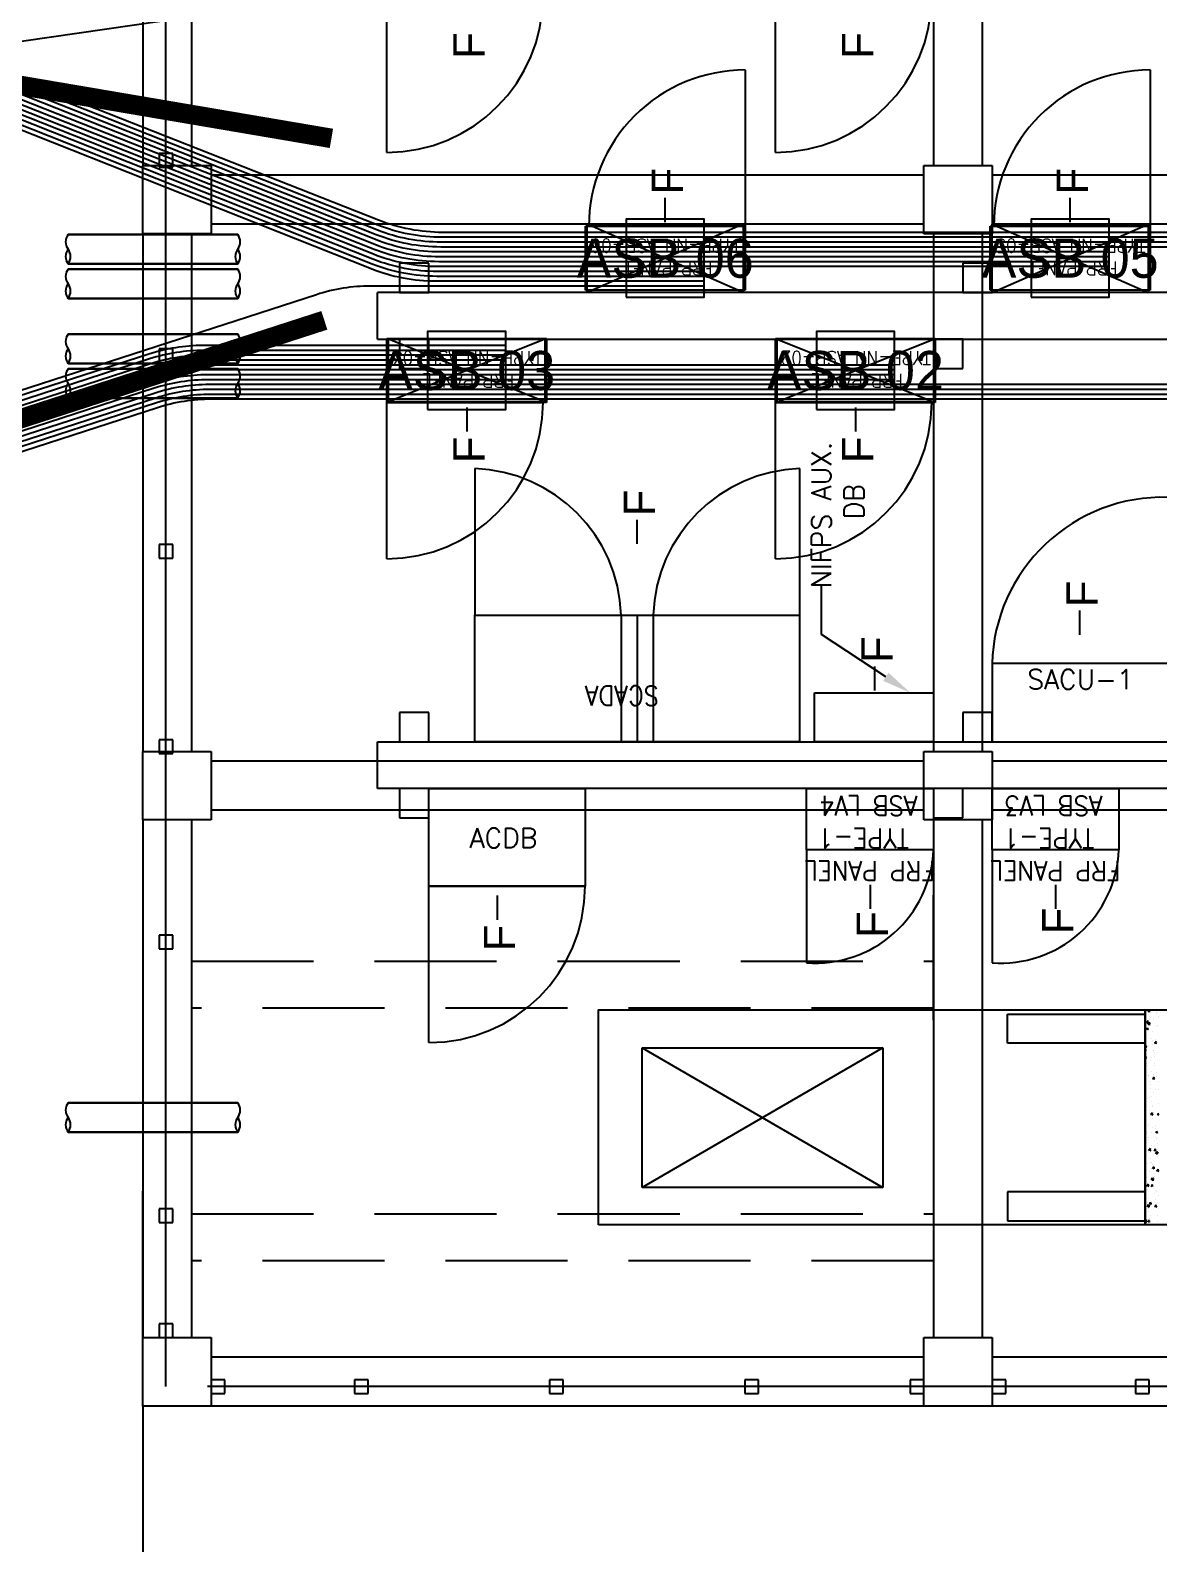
# Model space of a CAD drawing. Header units: metres. Extents: x 532250 to 532639, y 2674174 to 2674494.
# Drawn here: x 532432.45 to 532438.23, y 2674361.14 to 2674368.89 of the extents above; entities that cross this region are included whole.
import ezdxf
from ezdxf.enums import TextEntityAlignment as Align

# ---------------------------------------------------------------- set-up
doc = ezdxf.new("R2010")
doc.units = ezdxf.units.M
doc.header["$MEASUREMENT"] = 0
for name, pattern in [('DASHED', [0.75, 0.5, -0.25]), ('DASHED2', [0.375, 0.25, -0.125]), ('HIDDEN', [0.375, 0.25, -0.125]), ('PHANTOM', [63.5, 31.75, -6.35, 6.35, -6.35, 6.35, -6.35])]:
    doc.linetypes.add(name, pattern=pattern)
for name, color, linetype in [('1', 5, 'Continuous'), ('Excavation', 7, 'Continuous'), ('IDT', 7, 'Continuous'), ('LT Cable(AG) INV to LT Panel BL-03', 2, 'Continuous')]:
    doc.layers.add(name, color=color, linetype=linetype)
doc.styles.add('Arial', font='arial.ttf')
doc.styles.add('RomanS', font='romans.shx')
doc.styles.get("Standard").update_dxf_attribs({"font": 'Adani Regular.ttf'})
doc.linetypes.add('FOUNDATION LAYOUT$0$FENCELINE1', pattern='A,6.35,-2.54,[133,ltypeshp.shx,S=2.54,R=0,X=-2.54,Y=0],-2.54,25.4', length=36.83)

# ---------------------------------------------------------------- blocks, each defined once
blk = doc.blocks.new('ASB')
at = {"layer": '1', "color": 5}
blk.add_lwpolyline([(-0.2, -0.2), (0.2, -0.2), (0.2, 0.2), (-0.2, 0.2)], close=True, dxfattribs=at)
at = {"layer": '1', "color": 7}
blk.add_attdef('ID', text='', height=0.2, dxfattribs=at).set_placement((0, 0), align=Align.MIDDLE_CENTER)
blk = doc.blocks.new('IDT')
at = {"layer": 'IDT', "color": 8}
for p, q in [((25.902, 18.4101), (29.552, 18.4101)), ((29.552, 18.0601), (29.552, 18.4101)), ((29.552, 18.4101), (29.902, 18.4101)), ((29.902, 18.4101), (29.902, 18.0601)), ((29.902, 18.4101), (33.552, 18.4101)), ((33.552, 18.0601), (33.552, 18.4101)), ((33.552, 18.4101), (33.902, 18.4101)), ((33.902, 18.4101), (33.902, 18.0601)), ((28.7481, 18.3453), (28.7481, 18.2753)), ((28.8181, 18.3453), (28.7481, 18.3453)), ((28.8181, 18.2753), (28.8181, 18.3453)), ((29.4822, 18.3453), (29.4822, 18.2753)), ((29.5522, 18.3453), (29.4822, 18.3453)), ((29.5522, 18.2753), (29.5522, 18.3453)), ((29.902, 18.3453), (29.902, 18.2753)), ((29.972, 18.3453), (29.902, 18.3453)), ((29.972, 18.2753), (29.972, 18.3453)), ((30.7481, 18.3453), (30.7481, 18.2753)), ((30.8181, 18.3453), (30.7481, 18.3453)), ((30.8181, 18.2753), (30.8181, 18.3453)), ((31.7481, 18.3453), (31.7481, 18.2753)), ((31.8181, 18.3453), (31.7481, 18.3453)), ((31.8181, 18.2753), (31.8181, 18.3453)), ((32.7481, 18.3453), (32.7481, 18.2753)), ((32.8181, 18.3453), (32.7481, 18.3453)), ((32.8181, 18.2753), (32.8181, 18.3453)), ((33.482, 18.3453), (33.482, 18.2753)), ((33.552, 18.3453), (33.482, 18.3453)), ((33.552, 18.2753), (33.552, 18.3453)), ((28.7481, 18.2753), (28.8181, 18.2753)), ((29.4822, 18.2753), (29.5522, 18.2753)), ((29.902, 18.2753), (29.972, 18.2753)), ((30.7481, 18.2753), (30.8181, 18.2753)), ((31.7481, 18.2753), (31.8181, 18.2753)), ((32.7481, 18.2753), (32.8181, 18.2753)), ((33.482, 18.2753), (33.552, 18.2753)), ((25.902, 18.1601), (29.552, 18.1601)), ((29.902, 18.1601), (33.552, 18.1601)), ((29.902, 18.0601), (29.552, 18.0601)), ((29.602, 15.4101), (29.602, 18.0601)), ((29.852, 15.4101), (29.852, 18.0601)), ((33.902, 18.0601), (33.552, 18.0601)), ((33.652, 15.4101), (33.652, 18.0601)), ((33.7481, 18.0601), (33.7481, 17.9901)), ((33.8181, 18.0601), (33.7481, 18.0601)), ((33.8181, 17.9901), (33.8181, 18.0601)), ((33.902, 15.4101), (33.902, 18.0601)), ((33.7481, 17.9901), (33.8181, 17.9901)), ((27.267, 17.4829), (28.767, 17.4829)), ((28.767, 17.4829), (28.767, 16.3829)), ((33.7481, 17.4703), (33.7481, 17.4003)), ((33.8181, 17.4703), (33.7481, 17.4703)), ((33.8181, 17.4003), (33.8181, 17.4703)), ((33.7481, 17.4003), (33.8181, 17.4003)), ((30.1117, 16.5771), (30.1117, 17.2916)), ((30.1117, 17.2916), (31.3439, 17.2916)), ((31.3439, 16.5771), (30.1117, 17.2916)), ((30.1117, 16.5771), (31.3439, 17.2916)), ((31.3439, 17.2916), (31.3439, 16.5771)), ((31.3439, 16.5771), (30.1117, 16.5771)), ((29.852, 16.4349), (29.852, 15.7954)), ((28.767, 16.3829), (27.267, 16.3829)), ((33.652, 16.1329), (33.652, 16.1329)), ((33.7481, 16.0703), (33.7481, 16.0003)), ((33.8181, 16.0703), (33.7481, 16.0703)), ((33.8181, 16.0003), (33.8181, 16.0703)), ((33.7481, 16.0003), (33.8181, 16.0003)), ((25.902, 15.3601), (29.552, 15.3601)), ((29.552, 15.0601), (29.552, 15.4101)), ((29.552, 15.4101), (29.902, 15.4101)), ((29.702, 15.3997), (29.702, 15.2497)), ((29.852, 15.3997), (29.702, 15.3997)), ((29.852, 15.2497), (29.852, 15.3997)), ((29.902, 15.4101), (29.902, 15.0601)), ((29.902, 15.3601), (33.552, 15.3601)), ((32.4369, 15.3997), (32.4369, 15.2497)), ((32.5869, 15.3997), (32.4369, 15.3997)), ((32.5869, 15.2497), (32.5869, 15.3997)), ((33.552, 15.0601), (33.552, 15.4101)), ((33.552, 15.4101), (33.902, 15.4101)), ((33.902, 15.4101), (33.902, 15.0601)), ((26.802, 15.2497), (32.6992, 15.2497)), ((29.702, 15.2497), (29.852, 15.2497)), ((32.4369, 15.2497), (32.5869, 15.2497)), ((32.6992, 15.2497), (32.6992, 15.0097)), ((25.902, 15.1101), (29.552, 15.1101)), ((29.902, 15.1101), (33.552, 15.1101)), ((29.902, 15.0601), (29.552, 15.0601)), ((29.602, 12.4101), (29.602, 15.0601)), ((29.852, 12.4101), (29.852, 15.0601)), ((33.902, 15.0601), (33.552, 15.0601)), ((33.652, 12.4101), (33.652, 15.0601)), ((33.7481, 15.0703), (33.7481, 15.0003)), ((33.8181, 15.0703), (33.7481, 15.0703)), ((33.8181, 15.0003), (33.8181, 15.0703)), ((33.902, 12.4101), (33.902, 15.0601)), ((32.6992, 15.0097), (26.802, 15.0097)), ((29.552, 15.0097), (29.552, 14.8597)), ((29.702, 15.0097), (29.552, 15.0097)), ((29.702, 14.8597), (29.702, 15.0097)), ((31.2873, 14.3618), (31.2873, 15.0097)), ((31.3698, 14.3618), (31.3698, 15.0097)), ((31.4523, 14.3618), (31.4523, 15.0097)), ((32.4369, 15.0097), (32.4369, 14.8597)), ((32.5869, 15.0097), (32.4369, 15.0097)), ((32.5869, 14.8597), (32.5869, 15.0097)), ((33.7481, 15.0003), (33.8181, 15.0003)), ((29.552, 14.8597), (29.702, 14.8597)), ((32.4369, 14.8597), (32.5869, 14.8597)), ((33.7481, 14.0703), (33.7481, 14.0003)), ((33.8181, 14.0703), (33.7481, 14.0703)), ((33.8181, 14.0003), (33.8181, 14.0703)), ((33.7481, 14.0003), (33.8181, 14.0003)), ((29.843, 13.2732), (30.661, 13.2732)), ((29.843, 12.9462), (29.843, 13.2732)), ((29.852, 12.9497), (29.852, 13.2697)), ((29.852, 13.2697), (30.652, 13.2697)), ((30.652, 13.2697), (29.852, 12.9497)), ((30.652, 12.9497), (29.852, 13.2697)), ((30.652, 13.2697), (30.652, 12.9497)), ((30.661, 13.2732), (30.661, 12.9462)), ((31.8339, 13.2732), (32.6519, 13.2732)), ((31.8339, 12.9462), (31.8339, 13.2732)), ((31.8429, 12.9497), (31.8429, 13.2697)), ((31.8429, 13.2697), (32.6429, 13.2697)), ((31.8429, 12.9497), (32.6429, 13.2697)), ((31.8429, 13.2697), (32.6429, 12.9497)), ((32.6429, 13.2697), (32.6429, 12.9497)), ((32.6519, 13.2732), (32.6519, 12.9462)), ((29.702, 13.0997), (29.702, 12.9497)), ((29.852, 13.0997), (29.702, 13.0997)), ((29.852, 12.9497), (29.852, 13.0997)), ((32.4369, 13.0997), (32.4369, 12.9497)), ((32.5869, 13.0997), (32.4369, 13.0997)), ((32.5869, 12.9497), (32.5869, 13.0997)), ((33.7481, 13.0685), (33.7481, 12.9985)), ((33.8181, 13.0685), (33.7481, 13.0685)), ((33.8181, 12.9985), (33.8181, 13.0685)), ((32.6992, 12.9497), (26.802, 12.9497)), ((29.702, 12.9497), (29.852, 12.9497)), ((30.661, 12.9462), (29.843, 12.9462)), ((30.652, 12.9497), (29.852, 12.9497)), ((32.6519, 12.9462), (31.8339, 12.9462)), ((32.6429, 12.9497), (31.8429, 12.9497)), ((32.4369, 12.9497), (32.5869, 12.9497)), ((32.6993, 12.9497), (32.6993, 12.7097)), ((33.7481, 12.9985), (33.8181, 12.9985)), ((26.802, 12.7097), (32.6992, 12.7097)), ((28.752, 12.3601), (28.752, 12.7097)), ((28.752, 12.7097), (29.552, 12.7097)), ((29.552, 12.7097), (28.752, 12.3601)), ((29.552, 12.3601), (28.752, 12.7097)), ((29.552, 12.7097), (29.552, 12.3601)), ((29.552, 12.7097), (29.552, 12.5597)), ((29.702, 12.7097), (29.552, 12.7097)), ((29.702, 12.5597), (29.702, 12.7097)), ((30.826, 12.3601), (30.826, 12.7097)), ((30.826, 12.7097), (31.626, 12.7097)), ((30.826, 12.3601), (31.626, 12.7097)), ((30.826, 12.7097), (31.626, 12.3601)), ((31.626, 12.7097), (31.626, 12.3601)), ((32.4369, 12.7097), (32.4369, 12.5597)), ((32.5869, 12.7097), (32.4369, 12.7097)), ((32.5869, 12.5597), (32.5869, 12.7097)), ((28.743, 12.6984), (29.561, 12.6984)), ((28.743, 12.3714), (28.743, 12.6984)), ((29.561, 12.6984), (29.561, 12.3714)), ((30.817, 12.6984), (31.635, 12.6984)), ((30.817, 12.3714), (30.817, 12.6984)), ((31.635, 12.6984), (31.635, 12.3714)), ((29.552, 12.5597), (29.702, 12.5597)), ((32.4369, 12.5597), (32.5869, 12.5597)), ((29.552, 12.0601), (29.552, 12.4101)), ((29.552, 12.4101), (29.902, 12.4101)), ((29.902, 12.4101), (29.902, 12.0601)), ((33.552, 12.0601), (33.552, 12.4101)), ((33.552, 12.4101), (33.902, 12.4101)), ((33.902, 12.4101), (33.902, 12.0601)), ((25.902, 12.3601), (29.552, 12.3601)), ((29.561, 12.3714), (28.743, 12.3714)), ((29.552, 12.3601), (28.752, 12.3601)), ((29.902, 12.3601), (33.552, 12.3601)), ((31.635, 12.3714), (30.817, 12.3714)), ((31.626, 12.3601), (30.826, 12.3601)), ((25.902, 12.1101), (29.552, 12.1101)), ((29.902, 12.1101), (33.552, 12.1101)), ((29.902, 12.0601), (29.552, 12.0601)), ((29.602, 9.4101), (29.602, 12.0601)), ((29.852, 9.4101), (29.852, 12.0601)), ((33.902, 12.0601), (33.552, 12.0601)), ((33.652, 9.4101), (33.652, 12.0601)), ((33.7481, 12.0685), (33.7481, 11.9985)), ((33.8181, 12.0685), (33.7481, 12.0685)), ((33.8181, 11.9985), (33.8181, 12.0685)), ((33.902, 9.4101), (33.902, 12.0601)), ((33.7481, 11.9985), (33.8181, 11.9985))]:
    blk.add_line(p, q, dxfattribs=at)
at = {"layer": 'IDT', "color": 8, "linetype": 'DASHED2', "ltscale": 5}
for p, q in [((32.802, 18.4101), (33.902, 18.4101)), ((33.902, 18.4101), (33.902, 17.3101))]:
    blk.add_line(p, q, dxfattribs=at)
at = {"layer": 'IDT', "color": 8, "linetype": 'PHANTOM', "ltscale": 0.25}
for p, q in [((25.6331, 18.3103), (33.7831, 18.3103)), ((33.7831, 18.3103), (33.7831, 9.1603))]:
    blk.add_line(p, q, dxfattribs=at)
at = {"layer": 'IDT', "color": 8, "linetype": 'HIDDEN', "ltscale": 2.5}
for p, q in [((29.852, 17.6665), (33.652, 17.6665)), ((33.652, 17.4265), (29.852, 17.4265)), ((29.852, 16.3729), (33.652, 16.3729)), ((33.652, 16.1329), (29.852, 16.1329))]:
    blk.add_line(p, q, dxfattribs=at)
at = {"layer": 'IDT', "color": 8, "linetype": 'Continuous'}
for p, q in [((28.7028, 17.435), (28.7028, 17.435)), ((28.7046, 17.467), (28.7046, 17.467)), ((28.7388, 17.4334), (28.7388, 17.4334)), ((28.7423, 17.4815), (28.7423, 17.4815)), ((28.7461, 17.469), (28.7454, 17.4614)), ((28.7454, 17.4616), (28.7533, 17.463)), ((28.7461, 17.469), (28.7534, 17.4629)), ((28.7465, 17.4497), (28.7465, 17.4497)), ((28.755, 17.4827), (28.755, 17.4827)), ((28.759, 17.4541), (28.759, 17.4541)), ((28.7641, 17.4682), (28.7599, 17.4619)), ((28.7599, 17.4619), (28.767, 17.4595)), ((28.7642, 17.4682), (28.767, 17.4608)), ((28.7017, 17.3992), (28.7017, 17.3992)), ((28.7046, 17.3708), (28.7046, 17.3708)), ((28.713, 17.3924), (28.7088, 17.3861)), ((28.7088, 17.3861), (28.7164, 17.3835)), ((28.7131, 17.3924), (28.7165, 17.3835)), ((28.7133, 17.3548), (28.7133, 17.3548)), ((28.7381, 17.3779), (28.7374, 17.3703)), ((28.7374, 17.3705), (28.7454, 17.3719)), ((28.7381, 17.3779), (28.7454, 17.3718)), ((28.7454, 17.3815), (28.7575, 17.3829)), ((28.7472, 17.3928), (28.7455, 17.3815)), ((28.7469, 17.3692), (28.7469, 17.3692)), ((28.7472, 17.3928), (28.7575, 17.3829)), ((28.7521, 17.4149), (28.7521, 17.4149)), ((28.7528, 17.4016), (28.7528, 17.4016)), ((28.7663, 17.3739), (28.7663, 17.3739)), ((28.6989, 17.3314), (28.6989, 17.3314)), ((28.7087, 17.3112), (28.7087, 17.3112)), ((28.7141, 17.3048), (28.7141, 17.3048)), ((28.7175, 17.323), (28.7175, 17.323)), ((28.7294, 17.2794), (28.7374, 17.2808)), ((28.7301, 17.2868), (28.7295, 17.2792)), ((28.7301, 17.2868), (28.7374, 17.2807)), ((28.7464, 17.2793), (28.7464, 17.2793)), ((28.7492, 17.3471), (28.7492, 17.3471)), ((28.754, 17.2857), (28.7497, 17.2794)), ((28.7497, 17.2794), (28.7574, 17.2768)), ((28.754, 17.2857), (28.7574, 17.2768)), ((28.7564, 17.3032), (28.7564, 17.3032)), ((28.7634, 17.3214), (28.7634, 17.3214)), ((28.7634, 17.3061), (28.7634, 17.3061)), ((28.7028, 17.2099), (28.6986, 17.2036)), ((28.6986, 17.2036), (28.7063, 17.201)), ((28.7029, 17.2099), (28.7063, 17.201)), ((28.7214, 17.2371), (28.7214, 17.2371)), ((28.7231, 17.2396), (28.7231, 17.2396)), ((28.7238, 17.2749), (28.7238, 17.2749)), ((28.7244, 17.246), (28.7365, 17.2474)), ((28.7262, 17.2573), (28.7245, 17.246)), ((28.7262, 17.2572), (28.7365, 17.2473)), ((28.7435, 17.2115), (28.7435, 17.2115)), ((28.7606, 17.2383), (28.7606, 17.2383)), ((28.7653, 17.238), (28.7653, 17.238)), ((28.7052, 17.1217), (28.7034, 17.1104)), ((28.7051, 17.1217), (28.7155, 17.1118)), ((28.7062, 17.1326), (28.7062, 17.1326)), ((28.7222, 17.1957), (28.7215, 17.1881)), ((28.7215, 17.1883), (28.7294, 17.1898)), ((28.7222, 17.1957), (28.7295, 17.1896)), ((28.7312, 17.1754), (28.7312, 17.1754)), ((28.7341, 17.1631), (28.7341, 17.1631)), ((28.7344, 17.1947), (28.7344, 17.1947)), ((28.7386, 17.1629), (28.7386, 17.1629)), ((28.7407, 17.1438), (28.7407, 17.1438)), ((28.7577, 17.1705), (28.7577, 17.1705)), ((28.6984, 17.111), (28.6984, 17.111)), ((28.7034, 17.1104), (28.7155, 17.1118)), ((28.7054, 17.068), (28.7054, 17.068)), ((28.7074, 17.0458), (28.7074, 17.0458)), ((28.7142, 17.1046), (28.7135, 17.097)), ((28.7135, 17.0972), (28.7215, 17.0987)), ((28.7142, 17.1046), (28.7215, 17.0985)), ((28.7189, 17.0586), (28.7189, 17.0586)), ((28.7378, 17.076), (28.7378, 17.076)), ((28.7438, 17.1032), (28.7395, 17.0969)), ((28.7395, 17.0969), (28.7472, 17.0943)), ((28.7407, 17.1095), (28.7407, 17.1095)), ((28.7439, 17.1032), (28.7473, 17.0943)), ((28.7449, 17.1148), (28.7449, 17.1148)), ((28.7468, 17.089), (28.7468, 17.089)), ((28.7497, 17.0443), (28.7497, 17.0443)), ((28.7548, 17.1027), (28.7548, 17.1027)), ((28.7062, 17.0135), (28.7055, 17.006)), ((28.7055, 17.0061), (28.7135, 17.0076)), ((28.7062, 17.0135), (28.7135, 17.0074)), ((28.7096, 17.0362), (28.7096, 17.0362)), ((28.7155, 16.9817), (28.7155, 16.9817)), ((28.7159, 16.9881), (28.7159, 16.9881)), ((28.7316, 16.9845), (28.7316, 16.9845)), ((28.7349, 17.0082), (28.7349, 17.0082)), ((28.7491, 16.9671), (28.7491, 16.9671)), ((28.752, 17.0349), (28.752, 17.0349)), ((28.7555, 17.0346), (28.7555, 17.0346)), ((28.7578, 16.9801), (28.7578, 16.9801)), ((28.7595, 17.0149), (28.7595, 17.0149)), ((28.7597, 17.0028), (28.7597, 17.0028)), ((28.6976, 16.915), (28.7055, 16.9165)), ((28.6982, 16.9225), (28.7055, 16.9163)), ((28.725, 16.9157), (28.725, 16.9157)), ((28.7265, 16.9079), (28.7265, 16.9079)), ((28.7336, 16.9207), (28.7294, 16.9144)), ((28.7294, 16.9144), (28.737, 16.9118)), ((28.7321, 16.9404), (28.7321, 16.9404)), ((28.7337, 16.9207), (28.7371, 16.9118)), ((28.7443, 16.9104), (28.7443, 16.9104)), ((28.7463, 16.8993), (28.7463, 16.8993)), ((28.766, 16.9547), (28.766, 16.9547)), ((28.6999, 16.8619), (28.6999, 16.8619)), ((28.7292, 16.8726), (28.7292, 16.8726)), ((28.7306, 16.8761), (28.7306, 16.8761)), ((28.734, 16.8505), (28.734, 16.8505)), ((28.737, 16.828), (28.737, 16.828)), ((28.7434, 16.8316), (28.7434, 16.8316)), ((28.7571, 16.8364), (28.7571, 16.8364)), ((28.6998, 16.7879), (28.6998, 16.7879)), ((28.7016, 16.7494), (28.7016, 16.7494)), ((28.7126, 16.7879), (28.7126, 16.7879)), ((28.7235, 16.7382), (28.7192, 16.7318)), ((28.7235, 16.7381), (28.7269, 16.7292)), ((28.7235, 16.737), (28.7235, 16.737)), ((28.7263, 16.8048), (28.7263, 16.8048)), ((28.7405, 16.7638), (28.7405, 16.7638)), ((28.7421, 16.7863), (28.7421, 16.7863)), ((28.7475, 16.7478), (28.7475, 16.7478)), ((28.708, 16.7013), (28.708, 16.7013)), ((28.7094, 16.7219), (28.7094, 16.7219)), ((28.7183, 16.6567), (28.7183, 16.6567)), ((28.7192, 16.7318), (28.7269, 16.7293)), ((28.7206, 16.6692), (28.7206, 16.6692)), ((28.7253, 16.7138), (28.7253, 16.7138)), ((28.7377, 16.696), (28.7377, 16.696)), ((28.7516, 16.7204), (28.7516, 16.7204)), ((28.7517, 16.716), (28.7517, 16.716)), ((28.758, 16.6679), (28.758, 16.6679)), ((28.7177, 16.6014), (28.7177, 16.6014)), ((28.7185, 16.6211), (28.7185, 16.6211)), ((28.7227, 16.5893), (28.7227, 16.5893)), ((28.7264, 16.5926), (28.7264, 16.5926)), ((28.7348, 16.6282), (28.7348, 16.6282)), ((28.738, 16.6397), (28.738, 16.6397)), ((28.7644, 16.6315), (28.7602, 16.6251)), ((28.7602, 16.6251), (28.767, 16.6228)), ((28.7606, 16.6552), (28.7606, 16.6552)), ((28.764, 16.5851), (28.767, 16.5855)), ((28.7658, 16.5964), (28.7641, 16.5851)), ((28.7645, 16.6314), (28.767, 16.6248)), ((28.7658, 16.5964), (28.767, 16.5952)), ((28.7133, 16.5556), (28.709, 16.5493)), ((28.709, 16.5493), (28.7167, 16.5468)), ((28.7133, 16.5556), (28.7168, 16.5467)), ((28.7149, 16.5336), (28.7149, 16.5336)), ((28.729, 16.5412), (28.729, 16.5412)), ((28.7319, 16.5604), (28.7319, 16.5604)), ((28.7359, 16.5266), (28.7359, 16.5266)), ((28.7508, 16.5657), (28.7508, 16.5657)), ((28.7619, 16.5757), (28.7612, 16.5681)), ((28.7612, 16.5683), (28.767, 16.5693)), ((28.7619, 16.5757), (28.767, 16.5714)), ((28.7026, 16.4629), (28.7026, 16.4629)), ((28.712, 16.4658), (28.712, 16.4658)), ((28.7262, 16.4248), (28.7262, 16.4248)), ((28.7291, 16.4926), (28.7291, 16.4926)), ((28.7396, 16.461), (28.7396, 16.461)), ((28.743, 16.4496), (28.7551, 16.451)), ((28.7448, 16.4609), (28.7431, 16.4496)), ((28.7438, 16.4292), (28.7438, 16.4292)), ((28.7448, 16.4608), (28.7551, 16.4509)), ((28.7449, 16.4614), (28.7449, 16.4614)), ((28.7543, 16.4489), (28.75, 16.4426)), ((28.75, 16.4426), (28.7577, 16.44)), ((28.7532, 16.4772), (28.7612, 16.4786)), ((28.7539, 16.4846), (28.7533, 16.477)), ((28.7539, 16.4846), (28.7612, 16.4785)), ((28.7543, 16.4489), (28.7577, 16.44)), ((28.7635, 16.4916), (28.7635, 16.4916)), ((28.7, 16.4145), (28.7, 16.4145)), ((28.7004, 16.4228), (28.7004, 16.4228)), ((28.7091, 16.398), (28.7091, 16.398)), ((28.7107, 16.3988), (28.7107, 16.3988)), ((28.746, 16.3935), (28.7453, 16.3859)), ((28.7453, 16.3861), (28.7532, 16.3876)), ((28.746, 16.3935), (28.7533, 16.3874)), ((28.7501, 16.3811), (28.7501, 16.3811)), ((28.753, 16.3973), (28.753, 16.3973))]:
    blk.add_line(p, q, dxfattribs=at)
at = {"layer": 'IDT', "color": 7}
for p, q in [((29.4722, 17.4629), (28.767, 17.4629)), ((28.767, 17.4629), (28.767, 17.3133)), ((29.4722, 17.3133), (29.4722, 17.4629)), ((28.767, 17.3133), (29.4722, 17.3133)), ((28.767, 16.4038), (28.767, 16.5533)), ((28.767, 16.5533), (29.4722, 16.5533)), ((29.4722, 16.5533), (29.4722, 16.4038)), ((29.4722, 16.4038), (28.767, 16.4038)), ((32.0863, 15.8484), (32.0863, 15.9209)), ((29.227, 15.7932), (29.227, 15.8658)), ((30.177, 15.7932), (30.177, 15.8657)), ((32.0863, 15.7973), (32.0863, 15.8484)), ((29.227, 15.7421), (29.227, 15.7932)), ((30.177, 15.7421), (30.177, 15.7932)), ((31.6365, 15.7486), (32.4369, 15.7497)), ((31.6365, 15.2497), (31.6365, 15.7486)), ((32.4369, 15.7497), (32.4369, 15.2497)), ((28.902, 15.5637), (29.552, 15.5637)), ((28.902, 15.2497), (28.902, 15.5637)), ((29.552, 15.5637), (29.552, 15.2497)), ((29.852, 15.5637), (30.502, 15.5637)), ((29.852, 15.2497), (29.852, 15.5637)), ((30.502, 15.5637), (30.502, 15.2497)), ((29.552, 15.2497), (28.902, 15.2497)), ((30.502, 15.2497), (29.852, 15.2497)), ((32.4369, 15.2497), (31.6365, 15.2497)), ((29.552, 15.0097), (28.652, 15.0097)), ((29.552, 14.6097), (29.552, 15.0097)), ((29.852, 15.0097), (30.462, 15.0097)), ((29.852, 14.7597), (29.852, 15.0097)), ((30.462, 15.0097), (30.462, 14.7597)), ((30.5375, 15.0097), (32.202, 15.0097)), ((30.5375, 14.3618), (30.5375, 15.0097)), ((32.202, 15.0097), (32.202, 14.3618)), ((30.462, 14.7597), (29.852, 14.7597)), ((30.1529, 14.748), (30.1529, 14.6969)), ((30.1529, 14.6969), (30.1529, 14.6243)), ((28.652, 14.6097), (29.552, 14.6097)), ((29.102, 14.4621), (29.102, 14.4109)), ((29.102, 14.4109), (29.102, 14.3384)), ((32.202, 14.3618), (30.5375, 14.3618)), ((31.3698, 13.9969), (31.3698, 13.9457)), ((31.3698, 13.9457), (31.3698, 13.8732)), ((30.252, 13.3493), (30.252, 13.4218)), ((32.2429, 13.3493), (32.2429, 13.4218)), ((30.252, 13.2982), (30.252, 13.3493)), ((32.2429, 13.2982), (32.2429, 13.3493)), ((29.843, 13.2732), (30.661, 13.2732)), ((29.843, 12.9462), (29.843, 13.2732)), ((30.661, 13.2732), (30.661, 12.9462)), ((31.8339, 13.2732), (32.6519, 13.2732)), ((31.8339, 12.9462), (31.8339, 13.2732)), ((32.6519, 13.2732), (32.6519, 12.9462)), ((30.661, 12.9462), (29.843, 12.9462)), ((32.6519, 12.9462), (31.8339, 12.9462)), ((28.743, 12.6984), (29.561, 12.6984)), ((28.743, 12.3714), (28.743, 12.6984)), ((29.561, 12.6984), (29.561, 12.3714)), ((30.817, 12.6984), (31.635, 12.6984)), ((30.817, 12.3714), (30.817, 12.6984)), ((31.635, 12.6984), (31.635, 12.3714)), ((29.561, 12.3714), (28.743, 12.3714)), ((29.152, 12.3497), (29.152, 12.2985)), ((31.635, 12.3714), (30.817, 12.3714)), ((31.226, 12.3497), (31.226, 12.2985)), ((29.152, 12.2985), (29.152, 12.226)), ((31.226, 12.2985), (31.226, 12.226))]:
    blk.add_line(p, q, dxfattribs=at)
at = {"layer": 'IDT', "color": 124}
for p, q in [((34.2845, 17.0079), (33.4155, 17.0079)), ((33.4155, 17.0079), (34.2845, 17.0079)), ((33.4155, 16.8579), (34.2845, 16.8579)), ((34.2845, 16.8579), (33.4155, 16.8579)), ((34.2845, 13.2505), (33.4155, 13.2505)), ((33.4155, 13.2505), (34.2845, 13.2505)), ((33.4155, 13.1005), (34.2845, 13.1005)), ((34.2845, 13.1005), (33.4155, 13.1005)), ((34.2845, 13.0734), (33.4155, 13.0734)), ((33.4155, 13.0734), (34.2845, 13.0734)), ((33.4155, 12.9234), (34.2845, 12.9234)), ((34.2845, 12.9234), (33.4155, 12.9234)), ((34.2845, 12.7409), (33.4155, 12.7409)), ((33.4155, 12.7409), (34.2845, 12.7409)), ((33.4155, 12.5909), (34.2845, 12.5909)), ((34.2845, 12.5909), (33.4155, 12.5909)), ((34.2845, 12.5638), (33.4155, 12.5638)), ((33.4155, 12.5638), (34.2845, 12.5638)), ((33.4155, 12.4138), (34.2845, 12.4138)), ((34.2845, 12.4138), (33.4155, 12.4138))]:
    blk.add_line(p, q, dxfattribs=at)
at = {"layer": 'IDT', "color": 8, "linetype": 'DASHED', "ltscale": 5}
for p, q in [((32.4365, 16.5497), (32.4365, 15.7497)), ((29.552, 15.5637), (29.552, 16.1417)), ((30.502, 15.5637), (30.502, 16.1417)), ((32.3927, 15.7497), (31.6365, 15.7497)), ((32.4365, 15.7497), (32.3927, 15.7497)), ((28.652, 14.6097), (29.552, 14.6097)), ((30.5375, 13.6118), (30.5375, 14.3618)), ((32.202, 13.6118), (32.202, 14.3618)), ((30.661, 14.0732), (30.661, 13.2732)), ((32.6519, 14.0732), (32.6519, 13.2732)), ((30.5375, 13.6118), (30.5375, 13.6118)), ((32.202, 13.6118), (32.202, 13.6118)), ((30.6172, 13.2732), (29.861, 13.2732)), ((30.661, 13.2732), (30.6172, 13.2732)), ((32.6081, 13.2732), (31.8519, 13.2732)), ((32.6519, 13.2732), (32.6081, 13.2732)), ((28.743, 11.5714), (28.743, 12.3714)), ((28.743, 12.3714), (28.7869, 12.3714)), ((28.7869, 12.3714), (29.543, 12.3714)), ((30.817, 11.5714), (30.817, 12.3714)), ((30.817, 12.3714), (30.8609, 12.3714)), ((30.8609, 12.3714), (31.617, 12.3714)), ((30.661, 11.9932), (30.661, 11.1932)), ((32.6519, 11.9932), (32.6519, 11.1932))]:
    blk.add_line(p, q, dxfattribs=at)
at = {"layer": 'IDT', "color": 8, "linetype": 'ByBlock', "lineweight": -2, "ltscale": 0.1}
for p, q in [((30.096, 14.6774), (30.426, 14.4611)), ((30.426, 14.4611), (30.426, 14.2072))]:
    blk.add_line(p, q, dxfattribs=at)
at = {"layer": 'IDT', "color": 7, "linetype": 'FOUNDATION LAYOUT$0$FENCELINE1', "ltscale": 0.01}
blk.add_lwpolyline([(33.902, 18.4101), (33.9018, 22.4854), (21.4107, 22.4854)], dxfattribs=at)
at = {"layer": 'IDT', "color": 8}
blk.add_lwpolyline([(31.567, 17.4829), (31.567, 16.3829), (28.767, 16.3829), (28.767, 17.4829)], close=True, dxfattribs=at)
at = {"layer": 'IDT', "color": 124}
for centre, start, end in [((33.4653, 16.9704), 143.02764, 216.97236), ((33.3657, 16.9704), 323.02764, 36.97236), ((34.3344, 16.9704), 143.02764, 216.97236), ((34.2347, 16.9704), 323.02764, 36.97236), ((33.4653, 16.8954), 143.02764, 216.97236), ((34.2347, 16.8954), 323.02764, 36.97236), ((33.4653, 13.213), 143.02764, 216.97236), ((33.3657, 13.213), 323.02764, 36.97236), ((34.3344, 13.213), 143.02764, 216.97236), ((34.2347, 13.213), 323.02764, 36.97236), ((33.4653, 13.138), 143.02764, 216.97236), ((34.2347, 13.138), 323.02764, 36.97236), ((33.4653, 13.0359), 143.02764, 216.97236), ((33.3657, 13.0359), 323.02764, 36.97236), ((34.3344, 13.0359), 143.02764, 216.97236), ((34.2347, 13.0359), 323.02764, 36.97236), ((33.4653, 12.9609), 143.02764, 216.97236), ((34.2347, 12.9609), 323.02764, 36.97236), ((33.4653, 12.7034), 143.02764, 216.97236), ((33.3657, 12.7034), 323.02764, 36.97236), ((34.3344, 12.7034), 143.02764, 216.97236), ((34.2347, 12.7034), 323.02764, 36.97236), ((33.4653, 12.6284), 143.02764, 216.97236), ((34.2347, 12.6284), 323.02764, 36.97236), ((33.4653, 12.5263), 143.02764, 216.97236), ((33.3657, 12.5263), 323.02764, 36.97236), ((34.3344, 12.5263), 143.02764, 216.97236), ((34.2347, 12.5263), 323.02764, 36.97236), ((33.4653, 12.4513), 143.02764, 216.97236), ((34.2347, 12.4513), 323.02764, 36.97236)]:
    blk.add_arc(centre, 0.0624, start, end, dxfattribs=at)
at = {"layer": 'IDT', "color": 8, "linetype": 'DASHED', "ltscale": 5}
for centre, radius, start, end in [((32.4365, 15.7497), 0.8, 90, 180), ((29.5075, 15.5373), 0.606, 85.7856, 177.50336), ((30.4575, 15.5373), 0.606, 85.7856, 177.50336), ((28.6771, 14.6339), 0.8753, 268.36148, 358.41918), ((30.512, 14.3876), 0.7761, 271.87815, 358.10123), ((29.6994, 14.7411), 1.4413, 344.74337, 344.78968), ((32.2275, 14.3876), 0.7761, 181.89877, 268.12185), ((30.661, 13.2732), 0.8, 90, 180), ((32.6519, 13.2732), 0.8, 90, 180), ((28.743, 12.3714), 0.8, 270, 0), ((30.817, 12.3714), 0.8, 270, 0), ((30.661, 11.1932), 0.8, 90, 180), ((32.6519, 11.1932), 0.8, 90, 180)]:
    blk.add_arc(centre, radius, start, end, dxfattribs=at)
at = {"layer": 'IDT', "color": 8, "ltscale": 0.1}
blk.add_solid([(30.0823, 14.6565), (29.9705, 14.7597), (30.1097, 14.6983)], dxfattribs=at)
at = {"layer": 'IDT', "color": 7, "style": 'Arial'}
for p in [(31.9951, 16.0827), (29.1358, 15.9961), (30.0858, 16.0139), (30.0617, 14.6072), (29.0108, 14.3212), (31.2786, 13.856), (30.1608, 13.5836), (32.1517, 13.5836), (29.0608, 12.2089), (31.1348, 12.2089), (30.1608, 11.5145), (32.1517, 11.5145)]:
    blk.add_text('F', height=0.16, rotation=270, dxfattribs=at).set_placement(p)
at = {"layer": 'IDT', "color": 7, "style": 'RomanS', "width": 0.9}
for s, height, p in [('FRP PANEL', 0.1, (28.8934, 15.6209)), ('FRP PANEL', 0.1, (29.8434, 15.6209)), ('TYPE-1', 0.1, (29.0282, 15.4542)), ('TYPE-1', 0.1, (29.9782, 15.4542)), ('ASB LV3', 0.1, (28.9864, 15.2876)), ('ASB LV4', 0.1, (29.9342, 15.2876)), ('SCADA', 0.1, (31.2586, 14.724)), ('FRP PANEL', 0.07, (30.0088, 13.1269)), ('FRP PANEL', 0.07, (31.9997, 13.1269)), ('TYPE-NN ASB-02', 0.07, (29.8647, 13.0102)), ('TYPE-NN ASB-03', 0.07, (31.8556, 13.0102)), ('FRP PANEL', 0.07, (28.9088, 12.5521)), ('FRP PANEL', 0.07, (30.9828, 12.5521)), ('TYPE-NN ASB-05', 0.07, (28.7647, 12.4354)), ('TYPE-NN ASB-06', 0.07, (30.8387, 12.4354))]:
    blk.add_text(s, height=height, dxfattribs=at).set_placement(p)
at = {"layer": 'IDT', "color": 7, "ltscale": 0.1, "style": 'RomanS'}
for s, p in [('ACDB', (32.2286, 15.5521)), ('SACU-1', (29.3715, 14.7409))]:
    blk.add_text(s, height=0.1, rotation=180, dxfattribs=at).set_placement(p)
at = {"layer": 'IDT', "color": 8, "style": 'RomanS'}
for s, p in [('NIFPS AUX.', (30.376, 14.2243)), (' DB', (30.2093, 13.9386))]:
    blk.add_text(s, height=0.1, rotation=270, dxfattribs=at).set_placement(p)

msp = doc.modelspace()

# ---------------------------------------------------------------- linework, layer by layer
at = {"layer": 'Excavation', "color": 3, "const_width": 0.1}
for points in [[(532433.9915, 2674368.3374), (532432.0063, 2674368.6751), (532425.0813, 2674368.6751), (532425.0813, 2674338.1903)], [(532433.9553, 2674367.4061), (532432.0063, 2674366.7751), (532427.9313, 2674366.7751), (532427.9313, 2674338.1903)]]:
    msp.add_lwpolyline(points, dxfattribs=at)
at = {"layer": 'LT Cable(AG) INV to LT Panel BL-03', "color": 2}
for points in [[(532439.0323, 2674369.069), (532434.0931, 2674369.069, 0.036125), (532433.9636, 2674369.0596), (532432.0918, 2674368.7874, 0.042157), (532431.9408, 2674368.8001), (532425.8563, 2674368.8001, 0.414214), (532424.9563, 2674367.9001), (532424.9563, 2674338.2259, 0.021647), (532424.9597, 2674338.148), (532425.0029, 2674337.6496, -0.021647), (532425.0063, 2674337.5718), (532425.0063, 2674322.405, -0.414214), (532424.1063, 2674321.505), (532381.9726, 2674321.505, -0.414214), (532381.0726, 2674322.405), (532381.0726, 2674322.7297)], [(532439.9163, 2674367.8562), (532434.5618, 2674367.8562, -0.094056), (532434.2321, 2674367.9188), (532432.0897, 2674368.7624, 0.042157), (532431.9387, 2674368.7751), (532425.8813, 2674368.7751, 0.414214), (532424.9813, 2674367.8751), (532424.9813, 2674338.2269, 0.021647), (532424.9847, 2674338.1491), (532425.0279, 2674337.6507, -0.021647), (532425.0313, 2674337.5729), (532425.0313, 2674322.38, -0.414214), (532424.1313, 2674321.48), (532317.1886, 2674321.48, -0.414214), (532316.2886, 2674322.38), (532316.2886, 2674322.7297)], [(532439.9163, 2674367.8062), (532434.5549, 2674367.8062, -0.094163), (532434.2248, 2674367.8689), (532432.0854, 2674368.7124, 0.042157), (532431.9345, 2674368.7251), (532425.9313, 2674368.7251, 0.414214), (532425.0313, 2674367.8251), (532425.0313, 2674338.2291, 0.021647), (532425.0347, 2674338.1513), (532425.0779, 2674337.6529, -0.021647), (532425.0813, 2674337.575), (532425.0813, 2674299.832, -0.414214), (532424.1813, 2674298.932), (532317.1886, 2674298.932, -0.414214), (532316.2886, 2674299.832), (532316.2886, 2674300.2297)], [(532439.9163, 2674367.8312), (532434.5584, 2674367.8312, -0.09411), (532434.2285, 2674367.8938), (532432.0876, 2674368.7374, 0.042157), (532431.9366, 2674368.7501), (532425.9063, 2674368.7501, 0.414214), (532425.0063, 2674367.8501), (532425.0063, 2674338.228, 0.021647), (532425.0097, 2674338.1502), (532425.0529, 2674337.6518, -0.021647), (532425.0563, 2674337.574), (532425.0563, 2674299.857, -0.414214), (532424.1563, 2674298.957), (532414.3646, 2674298.957, -0.414214), (532413.4646, 2674299.857), (532413.4646, 2674300.2297)], [(532439.9163, 2674367.7812), (532434.5515, 2674367.7812, -0.094217), (532434.2212, 2674367.844), (532432.0833, 2674368.6874, 0.042157), (532431.9324, 2674368.7001), (532425.9563, 2674368.7001, 0.414214), (532425.0563, 2674367.8001), (532425.0563, 2674338.2302, 0.021647), (532425.0597, 2674338.1524), (532425.1029, 2674337.6539, -0.021647), (532425.1063, 2674337.5761), (532425.1063, 2674269.807, -0.414214), (532424.2063, 2674268.907), (532414.3646, 2674268.907, -0.414214), (532413.4646, 2674269.807), (532413.4646, 2674270.2297)], [(532437.9753, 2674367.7562), (532434.5481, 2674367.7562, -0.094271), (532434.2176, 2674367.8191), (532432.0812, 2674368.6624, 0.042157), (532431.9303, 2674368.6751), (532425.9813, 2674368.6751, 0.414214), (532425.0813, 2674367.7751), (532425.0813, 2674338.2313, 0.021647), (532425.0847, 2674338.1534), (532425.1279, 2674337.655, -0.021647), (532425.1313, 2674337.5772), (532425.1313, 2674269.782, -0.414214), (532424.2313, 2674268.882), (532317.1886, 2674268.882, -0.414214), (532316.2886, 2674269.782), (532316.2886, 2674270.2297)], [(532437.9753, 2674367.7062), (532434.5412, 2674367.7062, -0.094379), (532434.2103, 2674367.7692), (532432.077, 2674368.6124, 0.042157), (532431.926, 2674368.6251), (532426.0313, 2674368.6251, 0.414214), (532425.1313, 2674367.7251), (532425.1313, 2674338.2334, 0.021647), (532425.1347, 2674338.1556), (532425.1779, 2674337.6572, -0.021647), (532425.1813, 2674337.5794), (532425.1813, 2674247.232, -0.414214), (532424.2813, 2674246.332), (532317.1886, 2674246.332, -0.414214), (532316.2886, 2674247.232), (532316.2886, 2674247.7297)], [(532437.9753, 2674367.7312), (532434.5446, 2674367.7312, -0.094325), (532434.214, 2674367.7941), (532432.0791, 2674368.6374, 0.042157), (532431.9282, 2674368.6501), (532426.0063, 2674368.6501, 0.414214), (532425.1063, 2674367.7501), (532425.1063, 2674338.2323, 0.021647), (532425.1097, 2674338.1545), (532425.1529, 2674337.6561, -0.021647), (532425.1563, 2674337.5783), (532425.1563, 2674247.257, -0.414214), (532424.2563, 2674246.357), (532414.3646, 2674246.357, -0.414214), (532413.4646, 2674247.257), (532413.4646, 2674247.7297)], [(532435.9013, 2674367.6562), (532434.5342, 2674367.6562, -0.094487), (532434.2031, 2674367.7193), (532432.0728, 2674368.5624, 0.042157), (532431.9218, 2674368.5751), (532426.0813, 2674368.5751, 0.414214), (532425.1813, 2674367.6751), (532425.1813, 2674338.2356, 0.021647), (532425.1847, 2674338.1578), (532425.2279, 2674337.6594, -0.021647), (532425.2313, 2674337.5815), (532425.2313, 2674217.182, -0.414214), (532424.3313, 2674216.282), (532317.1886, 2674216.282, -0.414214), (532316.2886, 2674217.182), (532316.2886, 2674217.7297)], [(532437.9753, 2674367.6812), (532434.5377, 2674367.6812, -0.094433), (532434.2067, 2674367.7443), (532432.0749, 2674368.5874, 0.042157), (532431.9239, 2674368.6001), (532426.0563, 2674368.6001, 0.414214), (532425.1563, 2674367.7001), (532425.1563, 2674338.2345, 0.021647), (532425.1597, 2674338.1567), (532425.2029, 2674337.6583, -0.021647), (532425.2063, 2674337.5804), (532425.2063, 2674217.207, -0.414214), (532424.3063, 2674216.307), (532414.3646, 2674216.307, -0.414214), (532413.4646, 2674217.207), (532413.4646, 2674217.7297)], [(532435.9013, 2674367.6312), (532434.5308, 2674367.6312, -0.094542), (532434.1994, 2674367.6944), (532432.0707, 2674368.5374, 0.042157), (532431.9197, 2674368.5501), (532426.1063, 2674368.5501, 0.414214), (532425.2063, 2674367.6501), (532425.2063, 2674338.2367, 0.021647), (532425.2097, 2674338.1589), (532425.2529, 2674337.6604, -0.021647), (532425.2563, 2674337.5826), (532425.2563, 2674187.157, -0.414214), (532424.3563, 2674186.257), (532414.3646, 2674186.257, -0.414214), (532413.4646, 2674187.157), (532413.4646, 2674187.7297)], [(532435.9013, 2674367.6062), (532434.5273, 2674367.6062, -0.094596), (532434.1958, 2674367.6695), (532432.0686, 2674368.5124, 0.042157), (532431.9176, 2674368.5251), (532426.1313, 2674368.5251, 0.414214), (532425.2313, 2674367.6251), (532425.2313, 2674338.2378, 0.021647), (532425.2347, 2674338.1599), (532425.2779, 2674337.6615, -0.021647), (532425.2813, 2674337.5837), (532425.2813, 2674187.132, -0.414214), (532424.3813, 2674186.232), (532317.1886, 2674186.232, -0.414214), (532316.2886, 2674187.132), (532316.2886, 2674187.7297)], [(532435.9013, 2674367.5812), (532434.1918, 2674367.5812, 0.078431), (532433.9146, 2674367.5374), (532432.1197, 2674366.9564, -0.078431), (532431.8425, 2674366.9126), (532428.6938, 2674366.9126, 0.414214), (532427.7938, 2674366.0126), (532427.7938, 2674338.3359, 0.093355), (532427.8555, 2674338.0085), (532427.9571, 2674337.7482, -0.093355), (532428.0188, 2674337.4208), (532428.0188, 2674187.1445, 0.414214), (532428.9188, 2674186.2445), (532571.148, 2674186.2445, 0.414214), (532572.048, 2674187.1445), (532572.048, 2674187.7297)]]:
    msp.add_lwpolyline(points, format="xyb", dxfattribs=at)
at = {"layer": 'LT Cable(AG) INV to LT Panel BL-03', "color": 5}
for points in [[(532434.8844, 2674367.2771), (532433.3337, 2674367.2771, 0.078431), (532433.0565, 2674367.2334), (532432.1237, 2674366.9314, -0.078431), (532431.8465, 2674366.8876), (532428.7188, 2674366.8876, 0.414214), (532427.8188, 2674365.9876), (532427.8188, 2674338.3406, 0.093355), (532427.8805, 2674338.0132), (532427.9821, 2674337.7529, -0.093355), (532428.0438, 2674337.4255), (532428.0438, 2674187.1695, 0.414214), (532428.9438, 2674186.2695), (532473.972, 2674186.2695, 0.414214), (532474.872, 2674187.1695), (532474.872, 2674187.7297)], [(532434.8844, 2674367.2521), (532433.3377, 2674367.2521, 0.078431), (532433.0605, 2674367.2084), (532432.1276, 2674366.9064, -0.078431), (532431.8504, 2674366.8626), (532428.7438, 2674366.8626, 0.414214), (532427.8438, 2674365.9626), (532427.8438, 2674338.3453, 0.093355), (532427.9055, 2674338.0179), (532428.0071, 2674337.7576, -0.093355), (532428.0688, 2674337.4302), (532428.0688, 2674217.1945, 0.414214), (532428.9688, 2674216.2945), (532571.148, 2674216.2945, 0.414214), (532572.048, 2674217.1945), (532572.048, 2674217.7297)], [(532434.8844, 2674367.2271), (532433.3416, 2674367.2271, 0.078431), (532433.0644, 2674367.1834), (532432.1316, 2674366.8814, -0.078431), (532431.8544, 2674366.8376), (532428.7688, 2674366.8376, 0.414214), (532427.8688, 2674365.9376), (532427.8688, 2674338.35, 0.093355), (532427.9305, 2674338.0226), (532428.0321, 2674337.7623, -0.093355), (532428.0938, 2674337.4349), (532428.0938, 2674217.2195, 0.414214), (532428.9938, 2674216.3195), (532473.972, 2674216.3195, 0.414214), (532474.872, 2674217.2195), (532474.872, 2674217.7297)], [(532434.8844, 2674367.2021), (532433.3456, 2674367.2021, 0.078431), (532433.0684, 2674367.1584), (532432.1355, 2674366.8564, -0.078431), (532431.8583, 2674366.8126), (532428.7938, 2674366.8126, 0.414214), (532427.8938, 2674365.9126), (532427.8938, 2674338.3547, 0.093355), (532427.9555, 2674338.0273), (532428.0571, 2674337.767, -0.093355), (532428.1188, 2674337.4396), (532428.1188, 2674247.2445, 0.414214), (532429.0188, 2674246.3445), (532571.148, 2674246.3445, 0.414214), (532572.048, 2674247.2445), (532572.048, 2674247.7297)], [(532436.8753, 2674367.1771), (532433.3495, 2674367.1771, 0.078431), (532433.0723, 2674367.1334), (532432.1395, 2674366.8314, -0.078431), (532431.8623, 2674366.7876), (532428.8188, 2674366.7876, 0.414214), (532427.9188, 2674365.8876), (532427.9188, 2674338.3594, 0.093355), (532427.9805, 2674338.032), (532428.0821, 2674337.7717, -0.093355), (532428.1438, 2674337.4443), (532428.1438, 2674247.2695, 0.414214), (532429.0438, 2674246.3695), (532473.972, 2674246.3695, 0.414214), (532474.872, 2674247.2695), (532474.872, 2674247.7297)], [(532436.8753, 2674367.1521), (532433.3535, 2674367.1521, 0.078431), (532433.0763, 2674367.1084), (532432.1434, 2674366.8064, -0.078431), (532431.8662, 2674366.7626), (532428.8438, 2674366.7626, 0.414214), (532427.9438, 2674365.8626), (532427.9438, 2674338.3642, 0.093355), (532428.0055, 2674338.0367), (532428.1071, 2674337.7764, -0.093355), (532428.1688, 2674337.449), (532428.1688, 2674269.7945, 0.414214), (532429.0688, 2674268.8945), (532571.148, 2674268.8945, 0.414214), (532572.048, 2674269.7945), (532572.048, 2674270.2297)], [(532436.8753, 2674367.1271), (532433.3574, 2674367.1271, 0.078431), (532433.0802, 2674367.0834), (532432.1473, 2674366.7814, -0.078431), (532431.8702, 2674366.7376), (532428.8688, 2674366.7376, 0.414214), (532427.9688, 2674365.8376), (532427.9688, 2674338.3689, 0.093355), (532428.0305, 2674338.0414), (532428.1321, 2674337.7811, -0.093355), (532428.1938, 2674337.4537), (532428.1938, 2674269.8195, 0.414214), (532429.0938, 2674268.9195), (532473.972, 2674268.9195, 0.414214), (532474.872, 2674269.8195), (532474.872, 2674270.2297)], [(532436.8753, 2674367.1021), (532433.3613, 2674367.1021, 0.078431), (532433.0842, 2674367.0584), (532432.1513, 2674366.7564, -0.078431), (532431.8741, 2674366.7126), (532428.8938, 2674366.7126, 0.414214), (532427.9938, 2674365.8126), (532427.9938, 2674338.3736, 0.093355), (532428.0555, 2674338.0462), (532428.1571, 2674337.7859, -0.093355), (532428.2188, 2674337.4584), (532428.2188, 2674299.8445, 0.414214), (532429.1188, 2674298.9445), (532571.148, 2674298.9445, 0.414214), (532572.048, 2674299.8445), (532572.048, 2674300.2297)], [(532439.0323, 2674367.0771), (532433.3653, 2674367.0771, 0.078431), (532433.0881, 2674367.0334), (532432.1552, 2674366.7314, -0.078431), (532431.878, 2674366.6876), (532428.9188, 2674366.6876, 0.414214), (532428.0188, 2674365.7876), (532428.0188, 2674338.3783, 0.093355), (532428.0805, 2674338.0509), (532428.1821, 2674337.7906, -0.093355), (532428.2438, 2674337.4631), (532428.2438, 2674299.8695, 0.414214), (532429.1438, 2674298.9695), (532473.972, 2674298.9695, 0.414214), (532474.872, 2674299.8695), (532474.872, 2674300.2297)], [(532439.0323, 2674367.0521), (532433.3692, 2674367.0521, 0.078431), (532433.092, 2674367.0084), (532432.1592, 2674366.7064, -0.078431), (532431.882, 2674366.6626), (532428.9438, 2674366.6626, 0.414214), (532428.0438, 2674365.7626), (532428.0438, 2674338.383, 0.093355), (532428.1055, 2674338.0556), (532428.2071, 2674337.7953, -0.093355), (532428.2688, 2674337.4679), (532428.2688, 2674322.3945, 0.414214), (532429.1688, 2674321.4945), (532571.148, 2674321.4945, 0.414214), (532572.048, 2674322.3945), (532572.048, 2674322.7297)], [(532439.0323, 2674367.0271), (532433.3732, 2674367.0271, 0.078431), (532433.096, 2674366.9834), (532432.1631, 2674366.6814, -0.078431), (532431.8859, 2674366.6376), (532428.9688, 2674366.6376, 0.414214), (532428.0688, 2674365.7376), (532428.0688, 2674338.3877, 0.093355), (532428.1305, 2674338.0603), (532428.2321, 2674337.8, -0.093355), (532428.2938, 2674337.4726), (532428.2938, 2674322.4195, 0.414214), (532429.1938, 2674321.5195), (532506.364, 2674321.5195, 0.414214), (532507.264, 2674322.4195), (532507.264, 2674322.7297)], [(532439.0323, 2674367.0021), (532433.3771, 2674367.0021, 0.078431), (532433.0999, 2674366.9584), (532432.1671, 2674366.6564, -0.078431), (532431.8899, 2674366.6126), (532428.9938, 2674366.6126, 0.414214), (532428.0938, 2674365.7126), (532428.0938, 2674338.3924, 0.093355), (532428.1555, 2674338.065), (532428.2571, 2674337.8047, -0.093355), (532428.3188, 2674337.4773), (532428.3188, 2674322.4445, 0.414214), (532429.2188, 2674321.5445), (532441.58, 2674321.5445, 0.414214), (532442.48, 2674322.4445), (532442.48, 2674322.7297)]]:
    msp.add_lwpolyline(points, format="xyb", dxfattribs=at)

# ---------------------------------------------------------------- block references
at = {"layer": '1'}
for p, values in [((532435.7013, 2674367.7239), {'ID': 'ASB 06'}), ((532437.7753, 2674367.724), {'ID': 'ASB 05'}), ((532434.6844, 2674367.1492), {'ID': 'ASB 03'}), ((532436.6753, 2674367.1492), {'ID': 'ASB 02'})]:
    msp.add_blockref('ASB', p, dxfattribs=at).add_auto_attribs(values)
at = {"layer": 'IDT', "color": 8, "rotation": 180}
msp.add_blockref('IDT', (532466.9273, 2674380.2589), dxfattribs=at)

doc.saveas('drawing.dxf')
